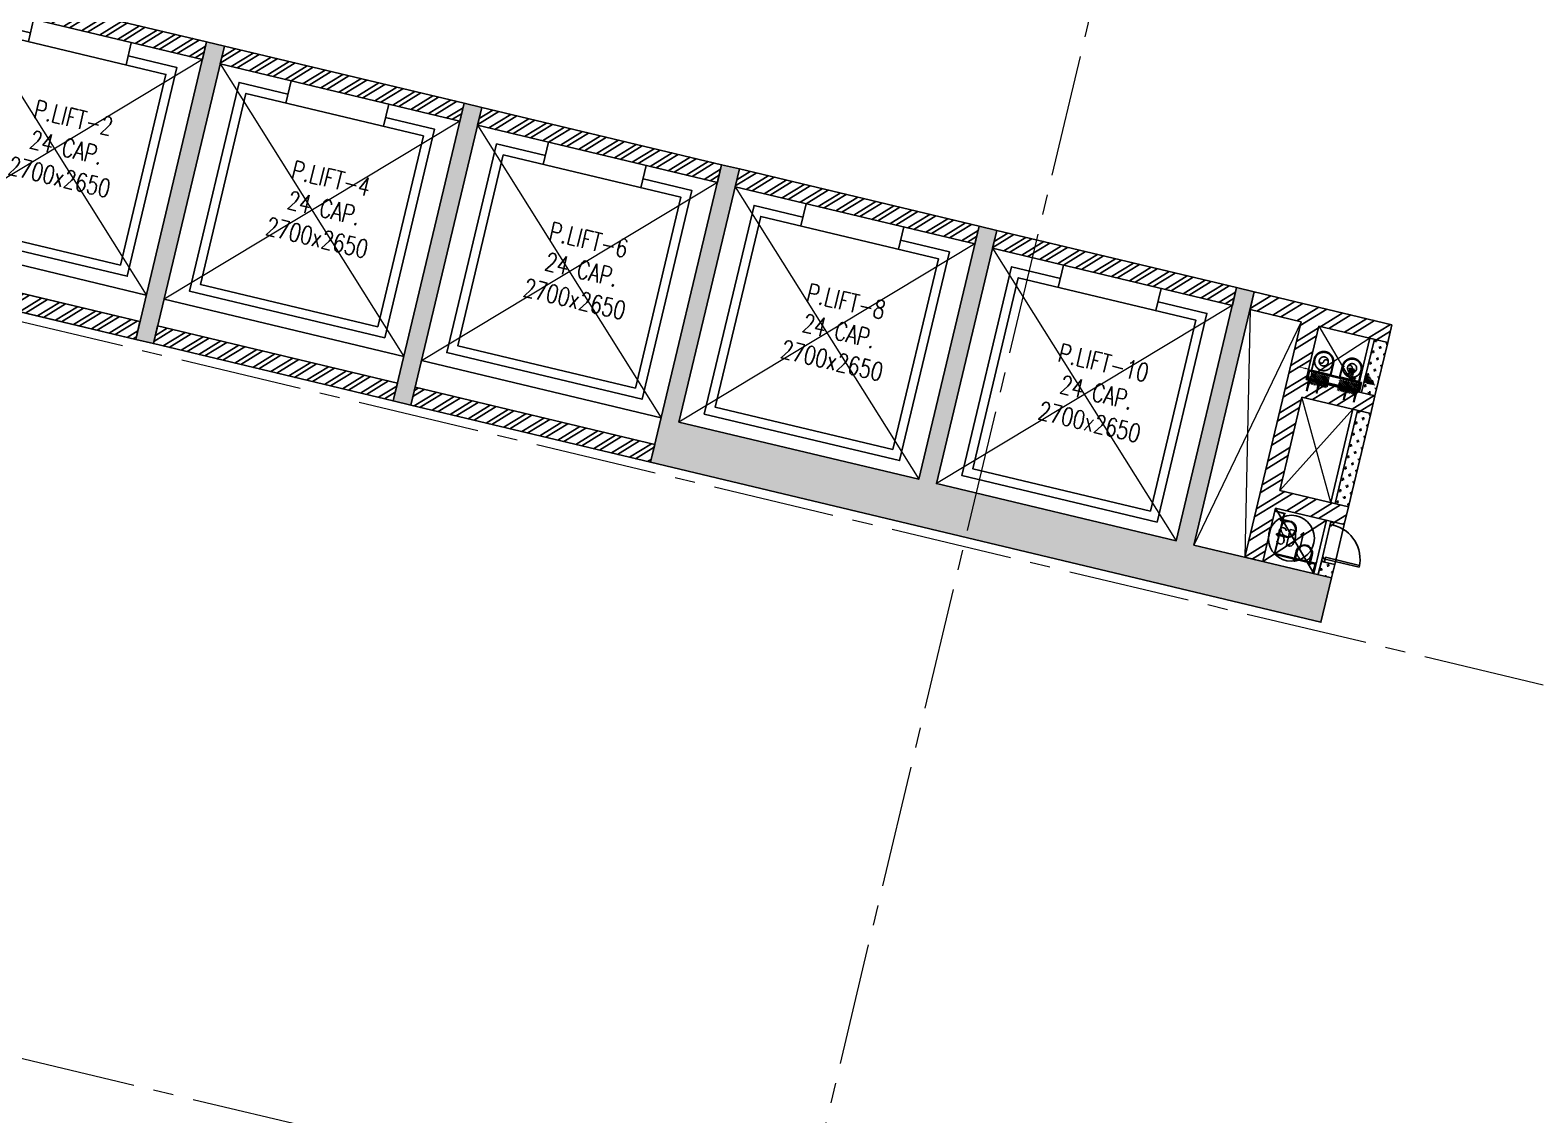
# Model space of a CAD drawing. Header units: millimetres. Extents: x 783817721 to 783927949, y 1443754877 to 1443839643.
# Drawn here: x 783847323 to 783863841, y 1443793522 to 1443805401 of the extents above; entities that cross this region are included whole.
import ezdxf
from ezdxf.enums import TextEntityAlignment as Align

# ---------------------------------------------------------------- set-up
doc = ezdxf.new("R2010")
doc.units = ezdxf.units.MM
doc.header["$LTSCALE"] = 700
doc.header["$PDMODE"] = 32
doc.header["$PDSIZE"] = 0.35
doc.linetypes.add('CENTER2', pattern=[28.575000000000003, 19.05, -3.175, 3.175, -3.175])
doc.linetypes.add('HIDDEN', pattern=[9.524999999999999, 6.35, -3.175])
doc.layers.get('0').update_dxf_attribs({"linetype": 'CONTINUOUS'})
doc.layers.get('Defpoints').update_dxf_attribs({"linetype": 'CONTINUOUS'})
for name, color, linetype in [('A-COL', 31, 'CONTINUOUS'), ('A-CUTO-ABOVE', 8, 'HIDDEN'), ('A-DIM-GRID', 3, 'CONTINUOUS'), ('A-DOOR', 1, 'CONTINUOUS'), ('A-HATCH', 8, 'CONTINUOUS'), ('A-LIFT', 2, 'CONTINUOUS'), ('A-SERVICE', 254, 'HIDDEN'), ('A-SILL', 2, 'CONTINUOUS'), ('A-SILL-XXX', 2, 'CONTINUOUS'), ('A-TAG-DOOR', 2, 'CONTINUOUS'), ('A-TAG-RMNAME', 6, 'CONTINUOUS'), ('A-Title', 2, 'CONTINUOUS'), ('A-WALL', 7, 'CONTINUOUS'), ('A-WALL 150', 6, 'CONTINUOUS'), ('A-WALL-XXX', 7, 'CONTINUOUS'), ('PL-CLAMP', 31, 'CONTINUOUS')]:
    doc.layers.add(name, color=color, linetype=linetype)
for name, color, linetype, lineweight in [('A-CUTOUT BELOW', 8, 'HIDDEN', 5), ('A-GRID', 31, 'CENTER2', 5), ('PL-RWP', 220, 'CONTINUOUS', 0)]:
    doc.layers.add(name, color=color, linetype=linetype, lineweight=lineweight)
doc.styles.add('ROMANS', font='romans.shx')
doc.dimstyles.new('A-DIM-GRID-100', dxfattribs={"dimscale": 100, "dimtxt": 3, "dimasz": 2.25, "dimexe": 0.18, "dimexo": 0, "dimgap": 0.75, "dimtad": 1, "dimdec": 0, "dimzin": 0, "dimdsep": 46, "dimtxsty": 'ROMANS', "dimblk": 'AR-DIM-ARROW', "dimcen": 2, "dimclrd": 256, "dimclre": 8, "dimclrt": 7, "dimaunit": 1, "dimadec": 0, "dimazin": 0, "dimtfac": 1, "dimtdec": 0, "dimtix": 1, "dimtofl": 0, "dimtmove": 2, "dimatfit": 3, "dimldrblk": 'AR-LED-ARROW', "dimfxl": 0.18, "dimtolj": 1, "dimtzin": 0, "dimlwd": -1, "dimlwe": -1, "dimarcsym": 0})

# ---------------------------------------------------------------- blocks, each defined once
blk = doc.blocks.new('col-2 -15')
at = {"layer": 'A-COL', "ltscale": 0.1}
h = blk.add_hatch(color=250, dxfattribs=at)
h.dxf.hatch_style = 1
h.paths.add_polyline_path([(19450.00000244379, 16649.99999976158), (19450.00000238419, 17150.00000023842), (19049.99956339598, 17150), (19049.99956309795, 26350.00000047684), (19450.44856315851, 26350.00000047684), (19450.44856327772, 27550), (18250.44856345654, 27549.87035918236), (18250.4485630393, 26849.87035989761), (13549.99956333637, 26850.00000023842), (13549.99956357479, 26350.00000071526), (18649.99956339598, 26350.00000023842), (18649.99956339598, 21750.00000023842), (18649.99956333637, 17150), (16374.999563694, 17149.99999976158), (16374.99956321716, 18550.00000047684), (13849.99956333637, 18549.99999976158), (13849.99956345558, 24149.99999976158), (13549.99956333637, 24150.00000023842), (13549.99956327677, 18250.00000023842), (16074.99956345558, 18250.00000023842), (16075.30255633593, 17150.00000143051), (16075.30255639553, 16650.00000023842), (18250.44856321812, 16649.99999976158), (18250.44856321812, 15950.0700879097), (19450.00000214577, 15950)])
h.paths.add_polyline_path([(27549.99956333637, 26850.00000023842), (27549.99956345558, 23500.00000023842), (27749.99956327677, 23500.00000047684), (27749.99956327677, 26350.00000023842), (30449.99956345558, 26350.00000071526), (30449.99956345558, 23500.00000047684), (30649.99956315756, 23500.00000047684), (30649.99956315756, 26350.00000023842), (33349.99956351519, 26349.99999976158), (33349.99956339598, 23500), (33549.99956321716, 23500.00000023842), (33549.99956339598, 26350), (35099.99956345558, 26350.00000047684), (35099.99956333637, 26850)])
h.paths.add_polyline_path([(21749.99956339598, 23500.00000023842), (21750.44856333733, 26350.00000023842), (21749.99956333637, 26350.00000023842)])
h.paths.add_polyline_path([(27549.99956303835, 20000.00000023842), (27549.99956333637, 16649.99999976158), (35099.99956315756, 16650), (35099.99956345558, 17150.00000023842), (33549.9995636344, 17149.99999976158), (33549.99956345558, 19999.99999976158), (33349.99956327677, 19999.99999976158), (33349.99956315756, 17150.00000047684), (30649.99956333637, 17150), (30649.99956339598, 20000.00000071526), (30449.99956315756, 20000.00000023842), (30449.99956333637, 17149.99999976158), (27749.99956351519, 17150.00000023842), (27749.99956333637, 20000.00000023842)])
h = blk.add_hatch(color=250, dxfattribs=at)
h.dxf.hatch_style = 1
h.paths.add_polyline_path([(21750.44856333733, 19999.99999952316), (21949.99956333637, 19999.99999976158), (21949.99956357479, 16649.99999952316), (21750.44856327772, 16649.99999952316)])
h.paths.add_polyline_path([(24649.99956339598, 16649.99999952316), (24649.99956339598, 19999.99999976158), (24849.99956351519, 20000), (24849.99956327677, 16649.99999976158)])
blk.add_lwpolyline([(21750.44856333733, 19999.99999952316), (21949.99956333637, 19999.99999976158), (21949.99956357479, 16649.99999952316), (21750.44856327772, 16649.99999952316), (21750.44856333733, 19999.99999952316)], dxfattribs=at)
for points in [[(24649.99956339598, 16649.99999952316), (24649.99956339598, 19999.99999976158), (24849.99956351519, 20000), (24849.99956327677, 16649.99999976158)], [(27549.99956333637, 16649.99999976158), (35099.99956315756, 16650), (35099.99956345558, 17150.00000023842), (33549.9995636344, 17149.99999976158), (33549.99956345558, 19999.99999976158), (33349.99956327677, 19999.99999976158), (33349.99956315756, 17150.00000047684), (30649.99956333637, 17150), (30649.99956339598, 20000.00000071526), (30449.99956315756, 20000.00000023842), (30449.99956333637, 17149.99999976158), (27749.99956351519, 17150.00000023842), (27749.99956333637, 20000.00000023842), (27549.99956303835, 20000.00000023842)]]:
    blk.add_lwpolyline(points, close=True, dxfattribs=at)
at = {"layer": 'A-GRID', "color": 1, "ltscale": 0.1}
for p, q in [((31100.00000011921, -5272.462519168854), (31100.00000059605, 48139.09744405746)), ((-3710.599062204361, 16549.99918746948), (95723.80444318056, 16549.99999904633)), ((-3710.59906578064, 8699.999187469482), (95723.80443948507, 8699.999999046326))]:
    blk.add_line(p, q, dxfattribs=at)
blk = doc.blocks.new('p.lift')
at = {"layer": 'A-LIFT', "color": 9}
for p, q in [((550.0000051259993, 2349.999997138977), (550.0000056624411, 2099.999993085861)), ((1650.00001001358, 2349.999996900558), (1650.000009417533, 2099.99999332428))]:
    blk.add_line(p, q, dxfattribs=at)
blk.add_lwpolyline([(550.0000098347664, 2199.999995946884), (6.0796737671e-06, 2199.999996423722), (1.788139343e-07, -149.3770030998876), (2200.000004291535, -149.3770064377477), (2200.000010132789, 2199.99999332428), (1650.000009655952, 2199.999993085862)], dxfattribs=at)
blk.add_lwpolyline([(2100.000004589558, -49.37700691458485), (2100.000009357929, 2099.999993562699), (100.0000056028366, 2099.999996185303), (100.000000834465, -49.3770040535619)], close=True, dxfattribs=at)
blk = doc.blocks.new('ELE')
at = {"layer": 'A-DOOR'}
for p, q in [((2537600.657164624, -555440.8575525549), (2537555.657164624, -555440.8575525549)), ((2537555.657164624, -555440.8575525549), (2537555.657164624, -556290.8575525549)), ((2537600.657164624, -556290.8575525549), (2537600.657164624, -555440.8575525549)), ((2537480.657164624, -556365.8575525549), (2537480.657164624, -556290.8575525549)), ((2537480.657164624, -556290.8575525549), (2537495.657164624, -556290.8575525549)), ((2537495.657164624, -556365.8575525549), (2537480.657164624, -556365.8575525549)), ((2537495.657164624, -556365.8575525549), (2537495.657164624, -556290.8575525549)), ((2537495.657164624, -556290.8575525549), (2537555.657164624, -556290.8575525549)), ((2537495.657164624, -556290.8575525549), (2537495.657164624, -556365.8575525549)), ((2537590.657164624, -556365.8575525549), (2537495.657164624, -556365.8575525549)), ((2537555.657164624, -556290.8575525549), (2537555.657164624, -556335.8575525549)), ((2537555.657164624, -556290.8575525549), (2537600.657164624, -556290.8575525549)), ((2537555.657164624, -556335.8575525549), (2537590.657164624, -556335.8575525549)), ((2537590.657164624, -556335.8575525549), (2537590.657164624, -556365.8575525549)), ((2538405.657164624, -556335.8575525549), (2538370.657164624, -556335.8575525549)), ((2538370.657164624, -556335.8575525549), (2538370.657164624, -556365.8575525549)), ((2538370.657164624, -556365.8575525549), (2538465.657164624, -556365.8575525549)), ((2538465.657164624, -556290.8575525549), (2538405.657164624, -556290.8575525549)), ((2538405.657164624, -556290.8575525549), (2538405.657164624, -556335.8575525549)), ((2538480.657164624, -556290.8575525549), (2538465.657164624, -556290.8575525549)), ((2538465.657164624, -556290.8575525549), (2538465.657164624, -556365.8575525549)), ((2538465.657164624, -556365.8575525549), (2538465.657164624, -556290.8575525549)), ((2538465.657164624, -556365.8575525549), (2538480.657164624, -556365.8575525549)), ((2538480.657164624, -556365.8575525549), (2538480.657164624, -556290.8575525549))]:
    blk.add_line(p, q, dxfattribs=at)
blk.add_arc((2537555.657164624, -556290.8575525549), 850, 0, 90, dxfattribs=at)
blk = doc.blocks.new('TAG-DOOR-WINOW')
blk.add_circle((0, 0), 2.8)
at = {"style": 'ROMANS', "width": 0.7}
blk.add_attdef('DW', text='', height=2, dxfattribs=at).set_placement((0, 0), align=Align.MIDDLE_CENTER)
blk = doc.blocks.new('AR-DIM-ARROW')
for p, q in [((-1, 0), (0, 0)), ((0, -0.5), (0, 0.5))]:
    blk.add_line(p, q)
at = {"color": 6}
blk.add_line((-0.3535533905933335, -0.3535533905933335), (0.3535533905933335, 0.3535533905933335), dxfattribs=at)
blk = doc.blocks.new('*D99')
at = {"layer": 'A-DIM-GRID', "color": 8, "transparency": 16777216}
for p, q in [((783830850.3232619, 1443824219.385974), (783834035.6101902, 1443837571.835761)), ((783922822.1838353, 1443802938.892019), (783925858.5459169, 1443815667.061613))]:
    blk.add_line(p, q, dxfattribs=at)
at = {"layer": 'A-DIM-GRID', "transparency": 16777216}
blk.add_line((783834250.2921414, 1443837502.117328), (783925635.5104083, 1443815701.762649), dxfattribs=at)
at = {"layer": 'Defpoints', "color": 0, "transparency": 16777216}
for p in [(783830850.3232619, 1443824219.385974), (783925854.3691382, 1443815649.552914), (783922822.1838353, 1443802938.892019)]:
    blk.add_point(p, dxfattribs=at)
at = {"layer": 'A-DIM-GRID', "transparency": 16777216, "xscale": 225, "yscale": 225, "zscale": 225}
for p, rotation in [((783834031.4334115, 1443837554.327062), 166.5826029587621), ((783925854.3691382, 1443815649.552914), 346.5826029587622)]:
    blk.add_blockref('AR-DIM-ARROW', p, dxfattribs=dict(at, rotation=rotation))
at = {"layer": 'A-DIM-GRID', "color": 7, "transparency": 16777216, "insert": (783879995.1110089, 1443826820.798718), "char_height": 300, "attachment_point": 5, "rotation": 346.5826029587621, "style": 'ROMANS'}
blk.add_mtext('\\A1;94400', dxfattribs=at)
blk = doc.blocks.new('AR-LED-ARROW')
for p, q in [((0, 0), (-1, 0)), ((-0.3535533905933335, 0.3535533905933335), (-0.3818376618407981, 0.3252691193458723)), ((0, 0), (-0.3818376618407981, 0.3252691193458723)), ((0, 0), (-0.3818376618407981, -0.3252691193458723)), ((0, 0), (-0.3535533905933335, 0.3535533905933335)), ((0, 0), (-0.3535533905933335, -0.3535533905933335)), ((-0.3535533905933335, -0.3535533905933335), (-0.3818376618407981, -0.3252691193458723))]:
    blk.add_line(p, q)
blk = doc.blocks.new('A$C67C037E8')
at = {"layer": 'PL-CLAMP', "color": 9}
for p, q in [((-89.99989686960095, -90.00010312777754), (-89.99980520031012, -170.0001031253385)), ((-79.99989686960748, -90.00009166806845), (-79.99980520031667, -170.0000916666771)), ((80.00010312795915, -89.9999083285555), (80.00019479818127, -169.9999083270478)), ((90.00010312795254, -89.99989686977776), (90.0001947981747, -169.99989686827)), ((-98.84736578753777, -187.0001132613964), (-98.84737380864144, -180.0001132637586)), ((-95.84736238205451, -190.000109820461), (-74.15220213357726, -190.0000849605851)), ((-89.99979369193943, -180.0001031255646), (-89.99977329167149, -197.8033732617628)), ((-86.99976988647923, -200.8033698214093), (-82.99976987111502, -200.8033652379215)), ((-79.99979374113147, -180.0000916668452), (-79.99977334086348, -197.8033618030433)), ((-71.15220560332575, -187.0000815262893), (-71.15221362442945, -180.0000815286512)), ((71.15263416083684, -186.9999184631641), (71.15262613973316, -179.9999184655262)), ((95.84779781479729, -189.9998901623528), (74.15263756632011, -189.9999150222285)), ((80.00020625643518, -179.9999083273323), (80.00022665670313, -197.8031784635304)), ((87.00023007755063, -200.8031704396891), (83.00023006218639, -200.8031750231769)), ((90.00020620724315, -179.9998968686128), (90.00022660751112, -197.8031670048109)), ((98.84779434504885, -186.9998867280568), (98.84778632394516, -179.9998867304188))]:
    blk.add_line(p, q, dxfattribs=at)
for centre, radius, start, end in [((0.0001031291758249, -89.99999999877762), 89.99999999883582, 6.56539603376e-05, 180.0000656539602), ((-95.84736581996141, -187.0001098236351), 2.999999999956342, 180.0000656536273, 270.0000656536269), ((-86.9997733240951, -197.8033698245836), 2.999999999956342, 180.0000656536273, 270.0000656536269), ((-82.99977330902192, -197.8033652410958), 2.999999999956342, 270.0000656536269, 6.56536272954e-05), ((-74.15220557148419, -187.0000849637595), 2.999999999956342, 270.0000656536269, 6.56536272954e-05), ((74.15263412899529, -186.9999150254028), 2.999999999956342, 180.0000656536273, 270.0000656536269), ((83.00022662486154, -197.8031750263512), 2.999999999956342, 180.0000656536273, 270.0000656536269), ((87.00022663993475, -197.8031704428634), 2.999999999956342, 270.0000656536269, 6.56536272954e-05), ((95.84779437747248, -186.999890165527), 2.999999999956342, 270.0000656536269, 6.56536272954e-05)]:
    blk.add_arc(centre, radius, start, end, dxfattribs=at)
at = {"layer": 'PL-RWP'}
blk.add_circle((0.0001031291758243, -89.99999999831196), 79.999999998603, dxfattribs=at)
blk = doc.blocks.new('A$C7d5ec4e2')
at = {"layer": 'A-SERVICE'}
for p, q in [((-36875.02757143974, -6430.734907388687), (-36757.98044627905, -6430.734906435013)), ((-36875.02757060528, -6434.73490691185), (-36757.98044645786, -6434.734906435013)), ((-36770.02728623152, -6885.906488418579), (-36770.02728712559, -6434.742991447449)), ((-36765.027569592, -6885.898402452469), (-36765.02757036686, -6434.734904050827)), ((-36310.1887139678, -6895.898402929306), (-36775.02756953239, -6895.898404359818)), ((-36310.18871480227, -6885.898401975632), (-36765.027569592, -6885.898402452469)), ((-36310.1887139082, -6995.518363237381), (-36310.18871372938, -6881.264143466949)), ((-36310.1887139082, -6995.518363237381), (-36310.1887139678, -6904.898401737213)), ((-36310.1887139082, -6995.518363237381), (-36310.1887139678, -6904.898401737213)), ((-36310.1887139082, -6995.518363237381), (-36310.18871372938, -6904.89840221405)), ((-36306.1887139082, -6995.518362998962), (-36306.18871426582, -6881.264143228531)), ((-36306.1887139082, -6995.518362998962), (-36306.18871462345, -6904.898401498795)), ((-36306.1887139082, -6995.518362998962), (-36306.18871462345, -6904.898401498795))]:
    blk.add_line(p, q, dxfattribs=at)
for points in [[(-36757.98044645786, -6434.734905958176), (-36757.98044610023, -6430.734906435013)], [(-36380.33662611246, -6886.100647687912), (-36376.33662682772, -6886.100645065308)], [(-36310.18871295452, -6881.264145612717), (-36306.18871426582, -6881.264143228531)]]:
    blk.add_lwpolyline(points, dxfattribs=at)
at = {"layer": 'A-SERVICE', "xscale": -1}
for p, rotation in [((-36597.41348779202, -6590.743114948273, 0.002284696135203136), 270.0000001945211), ((-36453.85548901558, -6715.906385660172), 1.941230376445446e-07)]:
    blk.add_blockref('A$C67C037E8', p, dxfattribs=dict(at, rotation=rotation))
blk = doc.blocks.new('A$C9b6d854f')
at = {"layer": 'A-SERVICE'}
h = blk.add_hatch(dxfattribs=at)
h.set_pattern_fill('ZIGZAG', color=256, scale=2.857142859013915, angle=-2.944636211021743e-07)
h.set_pattern_definition([(359.9999997055353, (-570308.7887324095, 124534.3398230076), (9.071428623990537, 9.071428530747864), [9.071428577369133, -9.071428577369133]), (89.99999970411069, (-570299.717305243, 124534.3398237228), (-9.071428530747864, 9.071428623990537), [9.071428577369177, -9.071428577369177])])
edge = h.paths.add_edge_path()
edge.add_line((-45412.29107517008, 2672.275178670883), (-45412.291076316, 2785.536261241937))
edge.add_line((-45412.29107582573, 2785.536259889603), (-45409.4339319775, 2785.536259836337))
edge.add_arc((-45308.00536167625, 2785.536260604858), 101.4285715313027, 180.0000004677881, 360.0000004990395)
edge.add_line((-45206.57678949837, 2785.536264181137), (-45203.71964727351, 2785.536263740607))
edge.add_line((-45203.71964699034, 2785.536262273788), (-45203.71964560841, 2660.536263459107))
edge.add_line((-45203.71964555982, 2660.5362637043), (-45412.29107466144, 2660.536261930482))
h = blk.add_hatch(dxfattribs=at)
h.set_pattern_fill('ZIGZAG', color=256, scale=2.857142859013915, angle=-2.944636211021743e-07)
h.set_pattern_definition([(359.9999997055353, (-570329.763330698, 124534.3398230076), (9.071428623990537, 9.071428530747864), [9.071428577369133, -9.071428577369133]), (89.99999970411069, (-570320.6919035316, 124534.3398237228), (-9.071428530747864, 9.071428623990537), [9.071428577369177, -9.071428577369177])])
edge = h.paths.add_edge_path()
edge.add_line((-44884.97627383471, 2672.27517914772), (-44884.97627301469, 2785.536261697539))
edge.add_line((-44884.97627341747, 2785.536260604858), (-44887.83341726571, 2785.536260658124))
edge.add_arc((-44989.26198774576, 2785.536261081696), 101.4285715313027, 179.9999996448088, 359.9999996760602, ccw=False)
edge.add_line((-45090.69055992365, 2785.536264181137), (-45093.54770215912, 2785.536263638699))
edge.add_line((-45093.54770219326, 2785.536262512207), (-45093.5477032411, 2660.536263608114))
edge.add_line((-45093.54770338535, 2660.536263942719), (-44884.9762743156, 2660.536262767633))
for p, q in [((-45417.14821940664, 2785.536261558533, 7.538273572646532e-09), (-45417.14821928743, 2657.133085250854, 7.538273572646532e-09)), ((-45203.71964502338, 2660.536262512207, 7.538273572646532e-09), (-45417.14821928743, 2660.536260604858, 7.538273572646532e-09)), ((-45415.43393403295, 2785.536262989044, 7.538273572646532e-09), (-45415.4339333773, 2657.133086442947, 7.538273572646532e-09)), ((-45413.71964794401, 2785.536262512207, 7.538273572646532e-09), (-45413.71964758638, 2657.133087873459, 7.538273572646532e-09)), ((-45412.29107606415, 2785.536262273788, 7.538273572646532e-09), (-45412.2910767198, 2666.093361139297, 7.538273572646532e-09)), ((-45412.29107606415, 2785.536262273788, 7.538273572646532e-09), (-45409.43393367533, 2785.5362637043, 7.538273572646532e-09)), ((-45198.71684139971, 2660.5362637043, 7.538273572646532e-09), (-45407.28827059273, 2660.536261081696, 7.538273572646532e-09)), ((-45203.71964699034, 2785.536262273788, 7.538273572646532e-09), (-45206.57678949837, 2785.536264181137, 7.538273572646532e-09)), ((-45203.71964699034, 2785.536262273788, 7.538273572646532e-09), (-45203.71964591745, 2666.093360900879, 7.538273572646532e-09)), ((-45202.29107564691, 2785.536262989044, 7.538273572646532e-09), (-45202.29107499126, 2657.133088350296, 7.538273572646532e-09)), ((-45200.57678961757, 2785.5362637043, 7.538273572646532e-09), (-45200.57678914074, 2657.133086919785, 7.538273572646532e-09)), ((-45198.86250418428, 2785.536262273788, 7.538273572646532e-09), (-45198.862503171, 2657.133086204529, 7.538273572646532e-09)), ((-45098.55050748587, 2660.536263942719, 7.538273572646532e-09), (-44889.97907841206, 2660.536261796951, 7.538273572646532e-09)), ((-45098.40484517813, 2785.536262273788, 7.538273572646532e-09), (-45098.40484571457, 2657.133086442947, 7.538273572646532e-09)), ((-45096.69055968523, 2785.5362637043, 7.538273572646532e-09), (-45096.69055980444, 2657.133087158203, 7.538273572646532e-09)), ((-45094.9762737155, 2785.536263465881, 7.538273572646532e-09), (-45094.97627407312, 2657.133088350296, 7.538273572646532e-09)), ((-45093.54770219326, 2785.536262512207, 7.538273572646532e-09), (-45093.54770308733, 2666.093361139297, 7.538273572646532e-09)), ((-45093.54770219326, 2785.536262512207, 7.538273572646532e-09), (-45090.69055992365, 2785.536264181137, 7.538273572646532e-09)), ((-45093.5477039814, 2660.536262750626, 7.538273572646532e-09), (-44880.11912953854, 2660.536261320114, 7.538273572646532e-09)), ((-44884.97627323866, 2785.536262750626, 7.538273572646532e-09), (-44887.83341556787, 2785.536264419556, 7.538273572646532e-09)), ((-44884.97627323866, 2785.536262750626, 7.538273572646532e-09), (-44884.97627228498, 2666.093361616135, 7.538273572646532e-09)), ((-44883.5477013588, 2785.536262989044, 7.538273572646532e-09), (-44883.5477014184, 2657.133088350296, 7.538273572646532e-09)), ((-44881.83341538906, 2785.5362637043, 7.538273572646532e-09), (-44881.83341562748, 2657.133087158203, 7.538273572646532e-09)), ((-44880.11912989616, 2785.536262273788, 7.538273572646532e-09), (-44880.11912965775, 2657.13308596611, 7.538273572646532e-09)), ((-45416.11061608795, 2427.223467826843, 7.538270472646531e-09), (-45420.5034630299, 2552.133088827133, 7.538270472646531e-09)), ((-45408.50346249346, 2552.133087396622, 7.538270472646531e-09), (-45420.5034630299, 2552.133088827133, 7.538270472646531e-09)), ((-45413.11061662439, 2427.22403383255, 7.538270472646531e-09), (-45408.50346249346, 2552.133087396622, 7.538270472646531e-09)), ((-45305.47744709257, 2427.223466873169, 7.538270472646531e-09), (-45309.87029415373, 2552.133087396622, 7.538270472646531e-09)), ((-45297.87029343847, 2552.13308763504, 7.538270472646531e-09), (-45309.87029415373, 2552.133087396622, 7.538270472646531e-09)), ((-45302.47744762901, 2427.224031209946, 7.538270472646531e-09), (-45297.87029343847, 2552.13308763504, 7.538270472646531e-09)), ((-44998.68219029903, 2427.224030256271, 7.538270472646531e-09), (-45003.28934198618, 2552.133085250854, 7.538270472646531e-09)), ((-45003.28934198618, 2552.133085250854, 7.538270472646531e-09), (-44991.28934204578, 2552.133085727692, 7.538270472646531e-09)), ((-44995.68218994141, 2427.22346663475, 7.538270472646531e-09), (-44991.28934204578, 2552.133085727692, 7.538270472646531e-09)), ((-44888.04901987314, 2427.224026679993, 7.538270472646531e-09), (-44892.65617156029, 2552.133084535599, 7.538270472646531e-09)), ((-44892.65617156029, 2552.133084535599, 7.538270472646531e-09), (-44880.65617263317, 2552.133086681366, 7.538270472646531e-09)), ((-44885.04901951551, 2427.223465442657, 7.538270472646531e-09), (-44880.65617263317, 2552.133086681366, 7.538270472646531e-09))]:
    blk.add_line(p, q, dxfattribs=at)
at = {"layer": 'A-SERVICE', "elevation": 7.496426387874899e-09}
for points in [[(-45444.7989135981, 2557.133090019226), (-44852.46843630075, 2557.133085727692), (-44852.46843677759, 2657.133085250854), (-45444.79891294245, 2657.133088588715)], [(-45434.79891395572, 2567.133090734482), (-44862.46843653917, 2567.13308429718), (-44862.46843582392, 2647.133086442947), (-45434.79891335968, 2647.133089542389)], [(-45414.79773098234, 2657.133085489273), (-45414.79773062471, 2653.70451426506), (-45421.65487420563, 2653.704513788223), (-45421.65487295393, 2657.133084774017)], [(-45409.7949278355, 2657.133086442947), (-45409.79492861036, 2653.704513549805), (-45416.65207046274, 2653.70451593399), (-45416.65207040314, 2657.133086204529)], [(-45199.94058662657, 2657.133086204529), (-45199.94058626894, 2653.704515218735), (-45206.79772984985, 2653.704514741898), (-45206.79772853855, 2657.133085727692)], [(-45194.93778342012, 2657.13308763504), (-45194.93778431419, 2653.704514741898), (-45201.79492604736, 2653.704517126083), (-45201.79492598776, 2657.133087158203)], [(-45102.32956558466, 2657.133087396622), (-45102.3295648098, 2653.704514503479), (-45095.47242283821, 2653.704517126083), (-45095.47242295742, 2657.133087396622)], [(-45097.32676231861, 2657.133086204529), (-45097.32676261663, 2653.704515218735), (-45090.46961903572, 2653.704514741898), (-45090.46962028742, 2657.133085727692)], [(-44887.47242122889, 2657.133086919785), (-44887.47242045403, 2653.704514026642), (-44880.61527848244, 2653.704516649246), (-44880.61527854204, 2657.133086919785)], [(-44882.46961796284, 2657.13308596611), (-44882.46961826086, 2653.704514741898), (-44875.61247467995, 2653.704514503479), (-44875.61247593164, 2657.133085489273)], [(-45425.13511782888, 2552.133088827133), (-45425.13511693481, 2564.13308930397), (-45403.81435590986, 2564.133088350296), (-45403.81435537342, 2552.133086919785)], [(-45314.50194835666, 2552.133087873459), (-45314.5019475818, 2564.133087873459), (-45293.18118536476, 2564.133087158203), (-45293.18118518595, 2552.13308596611)], [(-44986.65768700838, 2552.133085489273), (-44986.65768742561, 2564.133087158203), (-45007.97844946384, 2564.133085727692), (-45007.97844952345, 2552.133087396622)], [(-44876.02451866865, 2552.13308596611), (-44876.02451777458, 2564.133085250854), (-44897.3452796936, 2564.133085250854), (-44897.34527945518, 2552.133085012436)]]:
    blk.add_lwpolyline(points, close=True, dxfattribs=at)
at = {"layer": 'A-SERVICE'}
for centre, radius in [((-45308.00536167625, 2785.541076898575, 7.538273572646532e-09), 100.0000000360295), ((-45308.00536167625, 2785.541076898575, 7.538273572646532e-09), 49.99999999999977), ((-44989.26198899746, 2785.620867013931, 7.538273572646532e-09), 99.99999999999963), ((-44989.26198899746, 2785.620867013931, 7.538273572646532e-09), 49.99999999999977)]:
    blk.add_circle(centre, radius, dxfattribs=at)
for centre, radius, start, end in [((-45308.00536167625, 2785.536260604858, 7.538273572646532e-09), 109.1428572142649, 0, 180), ((-45308.00536060337, 2785.620866537094, 7.538273572646532e-09), 107.428604814474, 359.954866105844, 180.0451475545126), ((-45308.00536167625, 2785.536260604858, 7.538273572646532e-09), 105.714285783515, 0, 180), ((-45283.00536179546, 2785.538668870926, 7.538273572646532e-09), 24.99999991761814, 359.9944812071682, 180.0055187928319), ((-44989.26198774576, 2785.536261081696, 7.538273572646532e-09), 109.1428572142649, 0, 180), ((-44989.26198869944, 2785.62086725235, 7.538273572646532e-09), 107.428604814474, 359.954866105844, 180.045133894156), ((-44989.26198774576, 2785.536261081696, 7.538273572646532e-09), 105.714285783515, 0, 180), ((-45014.2619882822, 2785.620867013931, 7.538273572646532e-09), 24.99999991761814, 0, 180), ((-45308.00536167625, 2785.536260604858, 7.538273572646532e-09), 101.428571494994, 180, 0), ((-45333.00536137823, 2785.538668870926, 7.538273572646532e-09), 24.99999991761814, 180.0055187928319, 359.9944812071682), ((-44989.26198774576, 2785.536261081696, 7.538273572646532e-09), 101.428571494994, 180, 0), ((-44964.26198869944, 2785.62086725235, 7.538273572646532e-09), 24.99999991761814, 180, 0)]:
    blk.add_arc(centre, radius, start, end, dxfattribs=at)
blk = doc.blocks.new('A$C3df1e9b8')
at = {"layer": 'A-SERVICE'}
blk.add_blockref('A$C9b6d854f', (75550.00305140018, -4499.950220823288), dxfattribs=at)
at = {"layer": 'A-Title'}
blk.add_blockref('A$C7d5ec4e2', (66974.99810868502, 3000.044127464294), dxfattribs=at)

msp = doc.modelspace()

# ---------------------------------------------------------------- hatches: boundary and pattern name
at = {"layer": 'A-HATCH', "ltscale": 0.01}
h = msp.add_hatch(dxfattribs=at)
h.set_pattern_fill('ANSI32', color=256, scale=14.99999999999999, angle=3.774256862263238e-05, style=0)
h.set_pattern_definition([(31.58264062565807, (783862692.5984559, 1443770388.39089), (-74.8276133109294, 121.7131624401815), []), (31.58264062565807, (783862758.1120762, 1443770372.762367), (-74.8276133109294, 121.7131624401815), [])])
h.paths.add_polyline_path([(783846583.6219206, 1443805704.988182), (783849210.3631321, 1443805078.367252), (783849256.7712448, 1443805272.906082), (783846630.0300332, 1443805899.52701)])
h = msp.add_hatch(dxfattribs=at)
h.set_pattern_fill('ANSI32', color=256, scale=14.99999999999999, angle=3.774256862263238e-05, style=0)
h.set_pattern_definition([(31.58264062565807, (783865513.0080068, 1443769715.571473), (-74.8276133109294, 121.7131624401815), []), (31.58264062565807, (783865578.5216271, 1443769699.94295), (-74.8276133109294, 121.7131624401815), [])])
h.paths.add_polyline_path([(783849404.0305846, 1443805032.165045), (783852030.771796, 1443804405.544116), (783852077.1799086, 1443804600.082946), (783849450.4386971, 1443805226.703875)])
h = msp.add_hatch(dxfattribs=at)
h.set_pattern_fill('ANSI32', color=256, scale=14.99999999999999, angle=3.774256862263238e-05, style=0)
h.set_pattern_definition([(31.58264062565807, (783868333.8543022, 1443769042.647868), (-74.8276133109294, 121.7131624401815), []), (31.58264062565807, (783868399.3679224, 1443769027.019345), (-74.8276133109294, 121.7131624401815), [])])
h.paths.add_polyline_path([(783852224.8759928, 1443804359.237722), (783854851.6172042, 1443803732.616793), (783854898.0253168, 1443803927.155622), (783852271.2841054, 1443804553.776551)])
h = msp.add_hatch(dxfattribs=at)
h.set_pattern_fill('ANSI32', color=256, scale=14.99999999999999, angle=3.774256862263238e-05, style=0)
h.set_pattern_definition([(31.58264062565807, (783871155.1373068, 1443768369.620085), (-74.8276133109294, 121.7131624401815), []), (31.58264062565807, (783871220.6509271, 1443768353.991562), (-74.8276133109294, 121.7131624401815), [])])
h.paths.add_polyline_path([(783855046.1581099, 1443803686.206219), (783857672.8993213, 1443803059.58529), (783857719.307434, 1443803254.124119), (783855092.5662224, 1443803880.745048)])
h = msp.add_hatch(dxfattribs=at)
h.set_pattern_fill('ANSI32', color=256, scale=14.99999999999999, angle=3.774256862263238e-05, style=0)
h.set_pattern_definition([(31.58264062565807, (783873975.9840541, 1443767696.696373), (-74.8276133109294, 121.7131624401815), []), (31.58264062565807, (783874041.4976743, 1443767681.06785), (-74.8276133109294, 121.7131624401815), [])])
h.paths.add_polyline_path([(783857867.0039698, 1443803013.278787), (783860493.7451813, 1443802386.657858), (783860540.153294, 1443802581.196687), (783857913.4120824, 1443803207.817616)])
at = {"layer": 'A-HATCH'}
h = msp.add_hatch(dxfattribs=at)
h.set_pattern_fill('ANSI32', color=256, scale=14.99999999999999, angle=-13.41735934086942, style=0)
h.set_pattern_definition([(31.58264065913059, (783909797.3572439, 1443797358.904676), (-74.82761338203504, 121.7131623964668), []), (31.58264065913059, (783909862.8708643, 1443797343.276153), (-74.82761338203504, 121.7131623964668), [])])
h.paths.add_polyline_path([(783854120.6948735, 1443800668.6336), (783851494.3897021, 1443801295.148679), (783851540.7982264, 1443801489.689804), (783854167.1033976, 1443800863.174725)])
h.paths.add_polyline_path([(783848673.5434059, 1443801968.072285), (783851299.8485783, 1443801341.557204), (783851346.2571031, 1443801536.098329), (783848719.9519305, 1443802162.613409)])
h.paths.add_polyline_path([(783846288.6246271, 1443802742.615777), (783848525.8475513, 1443802208.917745), (783848479.439027, 1443802014.376623), (783846242.2161025, 1443802548.074653)])
edge = h.paths.add_edge_path()
edge.add_line((783846242.2161025, 1443802548.074653), (783848479.4390268, 1443802014.376622))
h = msp.add_hatch(dxfattribs=at)
h.set_pattern_fill('ANSI32', color=256, scale=19.99999999999999, angle=3.774722192838826e-05, style=0)
h.set_pattern_definition([(31.58264065913059, (783812088.3876706, 1443708293.096645), (-99.7701511760467, 162.2842165286223), []), (31.58264065913059, (783812175.7391644, 1443708272.258614), (-99.7701511760467, 162.2842165286223), [])])
h.paths.add_polyline_path([(783860632.2479258, 1443799629.273891), (783860826.7890496, 1443799582.865368), (783860966.0146228, 1443800166.48874), (783861719.8614773, 1443799986.655708), (783861766.2700015, 1443800181.196831), (783861012.4231472, 1443800361.029864), (783861256.0679, 1443801382.370763), (783862009.9147549, 1443801202.53773), (783862056.3232795, 1443801397.078854), (783861302.4764247, 1443801576.911887), (783861441.7019976, 1443802160.535258), (783862195.5488529, 1443801980.702226), (783862241.9573773, 1443802175.24335), (783860734.2636664, 1443802534.909415), (783860687.8551422, 1443802340.36829), (783861247.1608739, 1443802206.943783)])
h = msp.add_hatch(dxfattribs=at)
h.set_pattern_fill('CROSS', color=256, scale=9.999999999999995, angle=3.774722192838826e-05, style=0)
h.set_pattern_definition([(346.5826028830893, (783888999.9112936, 1443799493.016203), (76.50154433363684, 47.03204986568832), [31.74999999999999, -95.24999999999996]), (76.58260288308942, (783889011.669306, 1443799473.890817), (-47.03204986568832, 76.50154433363684), [31.74999999999999, -95.24999999999996])])
h.paths.add_polyline_path([(783862195.5493878, 1443801980.702107), (783862049.6435449, 1443802015.5085), (783861910.4174366, 1443801431.885248), (783862056.323279, 1443801397.078854)])
h = msp.add_hatch(dxfattribs=at)
h.set_pattern_fill('CROSS', color=256, scale=9.999999999999995, angle=3.774722192838826e-05, style=0)
h.set_pattern_definition([(346.5826028830893, (783888814.2766608, 1443798714.851827), (76.50154433363684, 47.03204986568832), [31.74999999999999, -95.24999999999996]), (76.58260288308942, (783888826.0346733, 1443798695.726441), (-47.03204986568832, 76.50154433363684), [31.74999999999999, -95.24999999999997])])
h.paths.add_polyline_path([(783862009.9147551, 1443801202.537731), (783861864.0089122, 1443801237.344124), (783861620.3641587, 1443800216.003225), (783861766.2700016, 1443800181.196832)])
h.paths.add_polyline_path([(783861616.4112656, 1443799553.01213), (783861470.5055866, 1443799587.819211), (783861434.730158, 1443799437.838707), (783861580.635904, 1443799403.032337)])

# ---------------------------------------------------------------- linework, layer by layer
at = {"layer": 'A-CUTO-ABOVE'}
for p, q in [((783860966.0146228, 1443800166.488739, -1.504568308192605e-08), (783861386.0947802, 1443799449.440861, -1.504568877284448e-08)), ((783861525.3203539, 1443800033.064232, -1.504568308192246e-08), (783860826.7890495, 1443799582.865368, -1.504568877284808e-08))]:
    msp.add_line(p, q, dxfattribs=at)
at = {"layer": 'A-CUTOUT BELOW'}
for p, q in [((783846583.6237047, 1443805704.986327, -1.504566363803778e-08), (783848595.0162424, 1443802500.800804, -1.50456887729309e-08)), ((783849209.9291818, 1443805078.470656, -1.504566363802567e-08), (783845968.7106434, 1443803127.315984, -1.50456887729478e-08)), ((783849404.4695457, 1443805032.062842, -1.504566363801954e-08), (783851415.8620833, 1443801827.87732, -1.504568877291266e-08)), ((783852030.7750226, 1443804405.547171, -1.504566363800744e-08), (783848789.5564845, 1443802454.3925, -1.504568877292956e-08)), ((783852225.3158412, 1443804359.139238, -1.504566363800141e-08), (783854236.7083789, 1443801154.953715, -1.504568877289452e-08)), ((783854851.6213182, 1443803732.623567, -1.50456636379893e-08), (783851610.4027799, 1443801781.468895, -1.504568877291142e-08)), ((783855046.1621364, 1443803686.215634, -1.504566363798327e-08), (783857057.5546743, 1443800482.030112, -1.504568877287639e-08)), ((783857672.4676136, 1443803059.699963, -1.504566363797116e-08), (783854431.2490752, 1443801108.545291, -1.504568877289329e-08)), ((783857867.0088866, 1443803013.291925, -1.504566363796509e-08), (783859878.4014243, 1443799809.106403, -1.504568877285821e-08)), ((783860493.3143637, 1443802386.776254, -1.504566363795299e-08), (783857252.0958254, 1443800435.621583, -1.504568877287511e-08)), ((783860687.8551434, 1443802340.36829, -1.504566363794732e-08), (783860632.2479252, 1443799629.273892, -1.504568877284933e-08)), ((783861247.160874, 1443802206.943782, -1.504566363794373e-08), (783860072.942194, 1443799762.6984, -1.504568877285292e-08)), ((783861441.7019976, 1443802160.535258, -1.504566363794248e-08), (783861861.7821558, 1443801443.487379, -1.50456693288609e-08)), ((783862001.007729, 1443802027.110751, -1.504566363793888e-08), (783861302.4764243, 1443801576.911886, -1.50456693288645e-08)), ((783861571.7288774, 1443800227.605356, -1.504568118494845e-08), (783861256.0679001, 1443801382.370763, -1.50456712258385e-08)), ((783861012.4231471, 1443800361.029863, -1.504568118495205e-08), (783861815.3736314, 1443801248.946255, -1.504567122583491e-08)), ((783861573.9556342, 1443800021.462101, -1.504568308192214e-08), (783861573.9559879, 1443800021.462308, -1.504568308191945e-08))]:
    msp.add_line(p, q, dxfattribs=at)
at = {"layer": 'A-SILL'}
for p, q in [((783846358.237414, 1443803034.427463, -1.504568877262635e-08), (783848595.3542324, 1443802500.284646, -1.504568877694908e-08)), ((783848789.6055269, 1443802454.596167, -1.50456887709426e-08), (783851415.7637833, 1443801827.46523, -1.504568877693094e-08)), ((783862001.007729, 1443802027.11075, -1.504566363793889e-08), (783861861.7821555, 1443801443.487378, -1.504566932886091e-08)), ((783851610.4518219, 1443801781.672562, -1.504568877092446e-08), (783854236.6100785, 1443801154.541625, -1.504568877691281e-08)), ((783861815.373631, 1443801248.946254, -1.504567122583492e-08), (783861571.7288775, 1443800227.605356, -1.504568118494844e-08)), ((783861525.3203539, 1443800033.064232, -1.504568308192246e-08), (783861386.0947803, 1443799449.440861, -1.504568877284448e-08))]:
    msp.add_line(p, q, dxfattribs=at)
at = {"layer": 'A-SILL-XXX'}
for p, q in [((783861573.9589785, 1443800021.464061, -1.504568308189669e-08), (783861469.53383, 1443799583.745678, -1.504568735010923e-08)), ((783861719.8643839, 1443799986.655833, -1.504568308191365e-08), (783861615.4392351, 1443799548.937449, -1.504568735012619e-08))]:
    msp.add_line(p, q, dxfattribs=at)
at = {"layer": 'A-WALL 150'}
for p, q in [((783861910.4174366, 1443801431.885248, -1.504566932886059e-08), (783862049.64301, 1443802015.508619, -1.504566363793857e-08)), ((783862056.3232795, 1443801397.078854, -1.504566932885966e-08), (783862195.5488529, 1443801980.702226, -1.504566363793763e-08)), ((783861620.3641586, 1443800216.003224, -1.504568118494813e-08), (783861864.008912, 1443801237.344124, -1.50456712258346e-08)), ((783861766.2700015, 1443800181.196831, -1.504568118494719e-08), (783862009.914755, 1443801202.537731, -1.504567122583366e-08))]:
    msp.add_line(p, q, dxfattribs=at)
at = {"layer": 'A-WALL 150', "elevation": -1.504551567413402e-08}
msp.add_lwpolyline([(783861580.6359037, 1443799403.032336), (783861615.4392351, 1443799548.937449), (783861469.5335563, 1443799583.744531), (783861435.7019362, 1443799441.91267)], dxfattribs=at)
at = {"layer": 'A-WALL-XXX'}
for p, q in [((783849256.7712449, 1443805272.906082), (783846630.03015, 1443805899.528848, -1.504562854401885e-08)), ((783849210.3624641, 1443805078.36502), (783846583.6213685, 1443805704.987786, -1.504562664704484e-08)), ((783849210.362464, 1443805078.36502), (783849256.7712449, 1443805272.906082)), ((783849404.0300324, 1443805032.164648, -1.504562664702669e-08), (783849450.4388137, 1443805226.705711, -1.504562854400071e-08)), ((783852077.1799088, 1443804600.082946), (783849450.438814, 1443805226.705712, -1.504562854400072e-08)), ((783852030.7711279, 1443804405.541883), (783849404.0300324, 1443805032.164649, -1.504562664702671e-08)), ((783852030.7711278, 1443804405.541883), (783852077.1799088, 1443804600.082946)), ((783852224.8754406, 1443804359.237325, -1.504562664700856e-08), (783852271.2842219, 1443804553.778388, -1.504562854398258e-08)), ((783854898.025317, 1443803927.155622), (783852271.2842222, 1443804553.778389, -1.504562854398259e-08)), ((783854851.6165361, 1443803732.61456), (783852224.8754406, 1443804359.237326, -1.504562664700858e-08)), ((783854851.616536, 1443803732.61456), (783854898.025317, 1443803927.155622)), ((783855046.1575577, 1443803686.205822, -1.504530226432088e-08), (783855092.566339, 1443803880.746885, -1.504530416129489e-08)), ((783857719.3074341, 1443803254.124119), (783855092.5663394, 1443803880.746886, -1.50453041612949e-08)), ((783857672.8986533, 1443803059.583057), (783855046.1575577, 1443803686.205823, -1.504530226432089e-08)), ((783857672.8986531, 1443803059.583057), (783857719.3074341, 1443803254.124119)), ((783857867.0034176, 1443803013.27839, -1.504530226430274e-08), (783857913.412199, 1443803207.819453, -1.504530416127675e-08)), ((783860540.153294, 1443802581.196688), (783857913.4121993, 1443803207.819454, -1.504530416127676e-08)), ((783860493.7445133, 1443802386.655626), (783857867.0034177, 1443803013.278392, -1.504530226430275e-08)), ((783860493.7445132, 1443802386.655626), (783860540.153294, 1443802581.196688)), ((783860734.2571882, 1443802534.892219, -1.504562854392807e-08), (783860687.8484082, 1443802340.351162, -1.504562664695411e-08)), ((783860687.8551428, 1443802340.368293, -1.50456636379473e-08), (783860734.2636657, 1443802534.909411, -1.504566174097334e-08)), ((783860734.2636675, 1443802534.909414, -1.504566174097331e-08), (783862241.9573773, 1443802175.24335, -1.504566174096362e-08)), ((783860687.8551426, 1443802340.36829, -1.504566363794732e-08), (783861247.1608739, 1443802206.943783, -1.504566363794372e-08)), ((783861247.1608739, 1443802206.943782, -1.504566363794373e-08), (783860632.2479258, 1443799629.273892, -1.504568877284933e-08)), ((783861441.7019976, 1443802160.535258, -1.504566363794248e-08), (783861302.4764246, 1443801576.911887, -1.504566932886449e-08)), ((783861441.7019976, 1443802160.535258, -1.504566363794247e-08), (783862195.5488529, 1443801980.702226, -1.504566363793763e-08)), ((783862195.5488529, 1443801980.702226, -1.504566363793763e-08), (783862241.9573773, 1443802175.24335, -1.504566174096362e-08)), ((783861302.476424, 1443801576.911887, -1.50456693288645e-08), (783862056.3232791, 1443801397.078854, -1.504566932885966e-08)), ((783861256.0679001, 1443801382.370763, -1.50456712258385e-08), (783861012.4231473, 1443800361.029864, -1.504568118495204e-08)), ((783861256.0678993, 1443801382.370763, -1.504567122583851e-08), (783862009.9147545, 1443801202.53773, -1.504567122583366e-08)), ((783862009.914755, 1443801202.537731, -1.504567122583366e-08), (783862056.3232795, 1443801397.078854, -1.504566932885965e-08)), ((783861012.4231472, 1443800361.029864, -1.504568118495204e-08), (783861766.2700015, 1443800181.196831, -1.50456811849472e-08)), ((783860966.0146228, 1443800166.488739, -1.504568308192605e-08), (783860826.7890496, 1443799582.865368, -1.504568877284808e-08)), ((783860966.0146228, 1443800166.48874, -1.504568308192605e-08), (783861719.8614773, 1443799986.655708, -1.50456830819212e-08)), ((783861719.8614773, 1443799986.655708, -1.50456830819212e-08), (783861766.2700015, 1443800181.196831, -1.50456811849472e-08)), ((783860632.2479258, 1443799629.273891, -1.504568877284933e-08), (783860826.7890496, 1443799582.865368, -1.504568877284808e-08))]:
    msp.add_line(p, q, dxfattribs=at)
at = {"layer": 'A-WALL-XXX', "linetype": 'ByBlock'}
for p, q in [((783846288.6246271, 1443802742.615777, -1.504569161808737e-08), (783848525.8475511, 1443802208.917746, -1.504569161807299e-08)), ((783846242.2161025, 1443802548.074653, -1.504569351506138e-08), (783848479.4390268, 1443802014.376622, -1.504569351504699e-08))]:
    msp.add_line(p, q, dxfattribs=at)
at = {"layer": 'A-WALL-XXX', "linetype": 'ByBlock', "elevation": -1.504551567413402e-08}
for points in [[(783846288.6246271, 1443802742.615777), (783848525.8475513, 1443802208.917745), (783848479.439027, 1443802014.376623), (783846242.2161025, 1443802548.074653)], [(783848673.5434059, 1443801968.072285), (783851299.8485783, 1443801341.557204), (783851346.2571031, 1443801536.098329), (783848719.9519305, 1443802162.613409)], [(783854120.6948735, 1443800668.6336), (783851494.3897021, 1443801295.148679), (783851540.7982264, 1443801489.689804), (783854167.1033976, 1443800863.174725)]]:
    msp.add_lwpolyline(points, close=True, dxfattribs=at)

# ---------------------------------------------------------------- block references
at = {"rotation": 346.5826028830894}
msp.add_blockref('A$C3df1e9b8', (783832476.5208341, 1443810458.170673, -1.504565083355612e-08), dxfattribs=at)
at = {"layer": 'A-COL', "rotation": 346.5826406508676}
msp.add_blockref('col-2 -15', (783823459.138127, 1443790865.826888, -1.504585143858407e-08), dxfattribs=at)
at = {"layer": 'A-LIFT', "rotation": 346.5826406504963}
for p in [(783846280.892083, 1443803361.262488, 1.203839546646016e-05), (783849101.7383808, 1443802688.338889, 1.203831368384045e-05), (783851922.1479234, 1443802015.519439, 1.205344120380999e-05), (783854742.9942259, 1443801342.595866, 1.205349196302278e-05), (783857564.2772658, 1443800669.568049, 1.203852790890553e-05)]:
    msp.add_blockref('p.lift', p, dxfattribs=at)
at = {"layer": 'A-TAG-DOOR'}
ref = msp.add_blockref('TAG-DOOR-WINOW', (783861140.6941284, 1443799837.077441, -1.504568573661756e-08), dxfattribs=dict(at, xscale=90, yscale=90, zscale=90, rotation=166.582640668163))
ref.add_attrib('DW', 'SD1', dxfattribs={"layer": '0', "color": 6, "height": 179.9999999999995, "rotation": 346.5826444062369, "style": 'ROMANS', "width": 0.7000000000000001}).set_placement((783861140.6941284, 1443799837.077441, -1.504568573661756e-08), align=Align.MIDDLE_CENTER)
at = {"layer": 'A-WALL', "xscale": -0.4499999996338316, "yscale": 0.4499999996338316, "zscale": 0.4499999996338314, "rotation": 256.581920034298}
msp.add_blockref('ELE', (783840024.2722306, 1442630788.987468, -1.505651783181895e-08), dxfattribs=at)

# ---------------------------------------------------------------- texts
at = {"layer": 'A-TAG-RMNAME', "char_height": 199.9999999999999, "width": 5004.414257640825, "attachment_point": 1, "rotation": 346.58264288945026, "style": 'ROMANS'}
for s, insert in [('\\pxi-3,l4,qc,t4;{\\W0.75;P.LIFT-2\\P24 CAP.\\P2700x2650}', (783845290.5186505, 1443805141.32479, -1.504567168436579e-08)), ('\\pxi-3,l4,qc,t4;{\\W0.75;P.LIFT-4\\P24 CAP.\\P2700x2650}', (783848113.7036847, 1443804478.204949, -1.504567158875096e-08)), ('\\pxi-3,l4,qc,t4;{\\W0.75;P.LIFT-6\\P24 CAP.\\P2700x2650}', (783850934.5499803, 1443803805.281346, -1.504567158873281e-08)), ('\\pxi-3,l4,qc,t4;{\\W0.75;P.LIFT-8\\P24 CAP.\\P2700x2650}', (783853755.3962759, 1443803132.35774, -1.504567158871468e-08)), ('\\pxi-3,l4,qc,t4;{\\W0.75;P.LIFT-10\\P24 CAP.\\P2700x2650}', (783856576.2425712, 1443802459.434136, -1.504567158869655e-08))]:
    msp.add_mtext(s, dxfattribs=dict(at, insert=insert))

# ---------------------------------------------------------------- dimensions: what is measured, and where the dimension line sits
at = {"layer": 'A-DIM-GRID'}
dim = msp.add_linear_dim(base=(783925854.3691382, 1443815649.552914, -1.504574694601953e-08), p1=(783830850.3232619, 1443824219.385974, -1.504552745188964e-08), p2=(783922822.1838353, 1443802938.892019, -1.504552136452008e-08), angle=346.5826029587622, dimstyle='A-DIM-GRID-100', dxfattribs=at)
dim.commit()
dim.dimension.update_dxf_attribs({"geometry": '*D99', "text_midpoint": (783879995.1110089, 1443826820.798718, -1.504574694601953e-08)})

doc.saveas('drawing.dxf')
